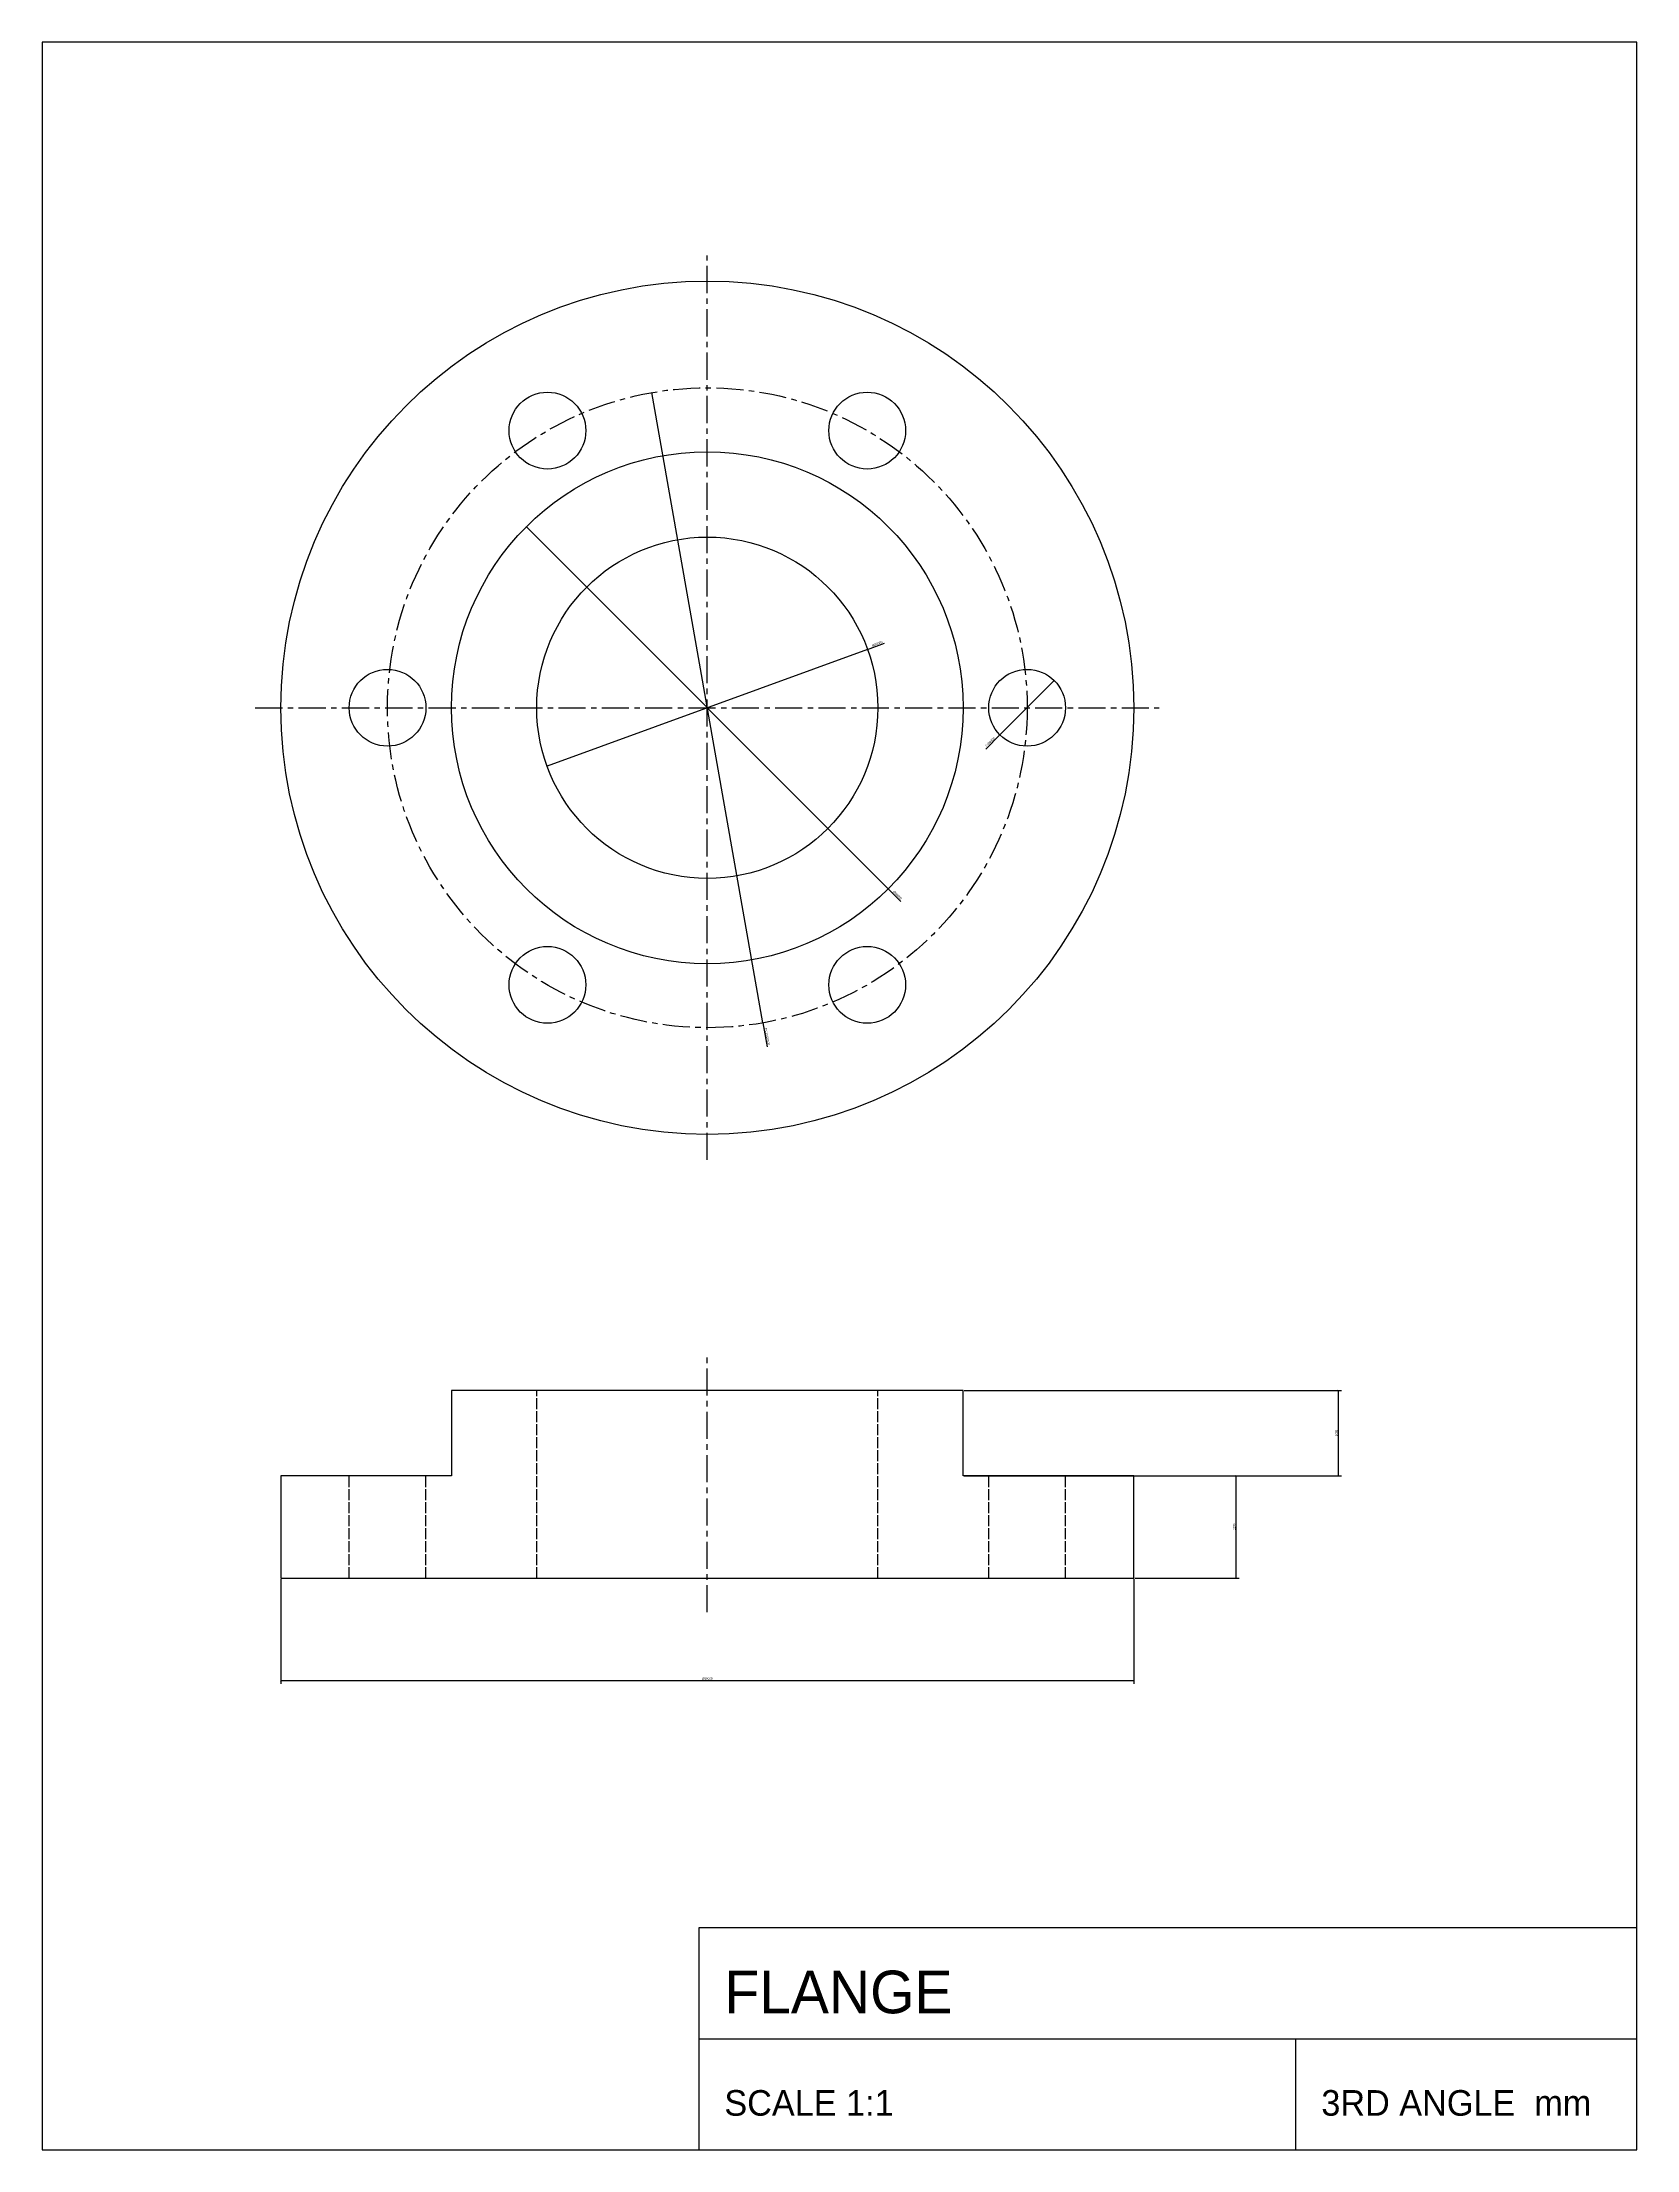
# Model space of a CAD drawing. Header units: millimetres. Extents: x -28 to 159, y -67 to 180.
import ezdxf

# ---------------------------------------------------------------- set-up
doc = ezdxf.new("R2010")
doc.units = ezdxf.units.MM
doc.linetypes.add('CENTER', pattern=[5.08, 3.175, -0.635, 0.635, -0.635])
doc.linetypes.add('DASHED', pattern=[1.524, 1.27, -0.254])
for name, color, linetype in [('CENTER', 1, 'CENTER'), ('DIM', 4, 'CONTINUOUS'), ('HIDDEN', 3, 'DASHED'), ('OUTLINE', 7, 'CONTINUOUS'), ('TITLE', 8, 'CONTINUOUS')]:
    doc.layers.add(name, color=color, linetype=linetype)
doc.styles.add('OpenSansCondensed-Light', font='OpenSansCondensed-Light.ttf')
doc.dimstyles.new('EZDXF', dxfattribs={"dimtxt": 0.25, "dimasz": 0.175, "dimexe": 0.375, "dimexo": 0.125, "dimgap": 0.1, "dimtad": 1, "dimlfac": 100, "dimzin": 12, "dimdsep": 46, "dimtxsty": 'OpenSansCondensed-Light', "dimblk": 'ARCHTICK', "dimcen": 2.5, "dimazin": 3, "dimtfac": 0.5, "dimtmove": 2, "dimatfit": 3})

# ---------------------------------------------------------------- blocks, each defined once
blk = doc.blocks.new('_ARCHTICK')
at = {"color": 0, "linetype": 'BYBLOCK', "const_width": 0.15}
blk.add_lwpolyline([(-0.5, -0.5), (0.5, 0.5)], dxfattribs=at)

msp = doc.modelspace()

# ---------------------------------------------------------------- linework, layer by layer
at = {"layer": 'CENTER'}
for p, q in [((50, 49), (50, 155)), ((-3, 102), (103, 102)), ((50, -4), (50, 26))]:
    msp.add_line(p, q, dxfattribs=at)
msp.add_circle((50, 102), 37.5, dxfattribs=at)
at = {"layer": 'HIDDEN'}
for p, q in [((30, 0), (30, 22)), ((70, 0), (70, 22)), ((8, 0), (8, 12)), ((17, 0), (17, 12)), ((83, 0), (83, 12)), ((92, 0), (92, 12))]:
    msp.add_line(p, q, dxfattribs=at)
at = {"layer": 'OUTLINE'}
for p, q in [((80, 22), (20, 22)), ((20, 22), (20, 12)), ((80, 12), (80, 22)), ((20, 12), (0, 12)), ((0, 12), (0, 0)), ((100, 12), (80, 12)), ((100, 0), (100, 12)), ((0, 0), (100, 0))]:
    msp.add_line(p, q, dxfattribs=at)
for centre, radius in [((50, 102), 50), ((31.25, 134.47595), 4.5), ((68.75, 134.47595), 4.5), ((50, 102), 30), ((50, 102), 20), ((12.5, 102), 4.5), ((87.5, 102), 4.5), ((31.25, 69.52405), 4.5), ((68.75, 69.52405), 4.5)]:
    msp.add_circle(centre, radius, dxfattribs=at)
at = {"layer": 'TITLE'}
for p, q in [((159, 180), (-28, 180)), ((-28, 180), (-28, -67)), ((159, -67), (159, 180)), ((159, -41), (49, -41)), ((49, -41), (49, -67)), ((159, -67), (159, -41)), ((49, -54), (159, -54)), ((119, -67), (119, -54)), ((-28, -67), (159, -67)), ((49, -67), (159, -67))]:
    msp.add_line(p, q, dxfattribs=at)

# ---------------------------------------------------------------- texts
for s, height, p in [('FLANGE', 5, (52, -51)), ('SCALE 1:1', 3, (52, -63)), ('3RD ANGLE  mm', 3, (122, -63))]:
    msp.add_text(s, height=height, dxfattribs=at).set_placement(p)

# ---------------------------------------------------------------- dimensions: what is measured, and where the dimension line sits
at = {"layer": 'DIM'}
for p1, p2, text in [((43.48819, 138.93029), (56.51181, 65.06971), 'P.C.D <>'), ((28.7868, 123.2132), (71.2132, 80.7868), '%%c<>'), ((31.20615, 95.1596), (68.79385, 108.8404), '%%c<>'), ((90.68198, 105.18198), (84.31802, 98.81802), '6-%%c<>')]:
    msp.add_diameter_dim_2p(p1=p1, p2=p2, text=text, dimstyle='EZDXF', dxfattribs=at).render()
for base, p1, p2 in [((124, 12), (80, 12), (80, 22)), ((112, 0), (100, 0), (100, 12))]:
    msp.add_linear_dim(base=base, p1=p1, p2=p2, angle=90, dimstyle='EZDXF', dxfattribs=at).render()
msp.add_linear_dim(base=(0, -12), p1=(0, 0), p2=(100, 0), text='%%c<>', dimstyle='EZDXF', dxfattribs=at).render()

doc.saveas('drawing.dxf')
